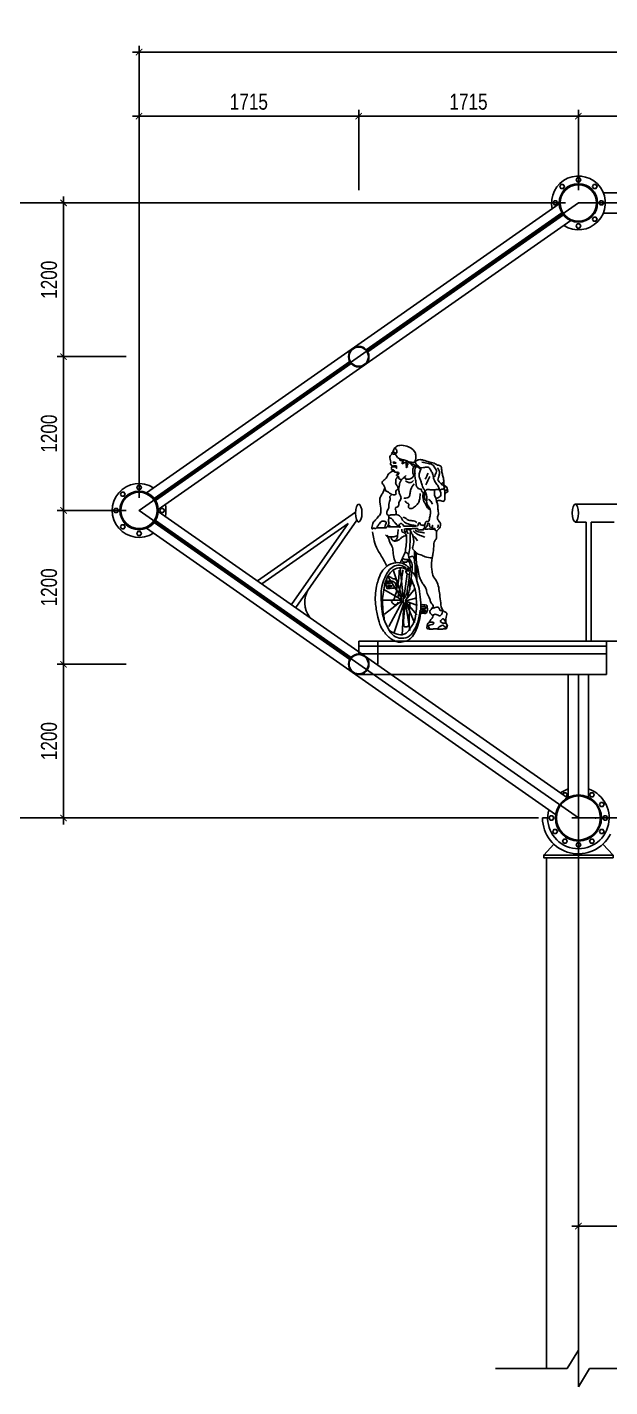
# Model space of a CAD drawing. Header units: millimetres. Extents: x -2530 to 18667, y 794 to 21156.
# Drawn here: x 7727 to 12273, y 10544 to 21156 of the extents above; entities that cross this region are included whole.
import ezdxf

# ---------------------------------------------------------------- set-up
doc = ezdxf.new("R2010")
doc.units = ezdxf.units.MM
doc.layers.add('constr', color=5, linetype='Continuous')
doc.styles.add('KOTE', font='romrust.shx', dxfattribs={"width": 0.8})
doc.dimstyles.new('dwgmodels.com 50', dxfattribs={"dimscale": 50, "dimtxt": 2.5, "dimasz": 1, "dimexe": 1, "dimexo": 2, "dimgap": 1, "dimtad": 1, "dimdec": 0, "dimzin": 9, "dimdsep": 46, "dimtxsty": 'KOTE', "dimblk": 'ARCHTICK', "dimcen": 0, "dimdle": 1, "dimclrd": 4, "dimclre": 4, "dimclrt": 3, "dimadec": 0, "dimazin": 0, "dimtfac": 0.666667, "dimtdec": 0, "dimtix": 1, "dimtmove": 2, "dimatfit": 0, "dimfxl": 1, "dimtvp": 1, "dimtolj": 1, "dimarcsym": 0})

# ---------------------------------------------------------------- blocks, each defined once
blk = doc.blocks.new('12р75')
at = {"color": 0}
for points in [[(134, 488), (122, 519), (122, 568), (121, 600), (115, 621), (115, 649), (109, 662), (100, 670), (75, 664)], [(19, 352), (-49, 556)], [(28, 352), (3, 577)], [(33, 340), (59, 534)], [(133, 606), (134, 557), (134, 488)], [(-104, 479), (-100, 498)], [(-16, 458), (-18, 481)], [(81, 434), (97, 480)], [(14, 328), (-137, 328)], [(16, 329), (-125, 410)], [(19, 324), (-119, 218)], [(21, 320), (-84, 122)], [(40, 321), (134, 346)], [(48, 319), (140, 285)], [(49, 329), (121, 420)], [(35, 312), (-43, 74)], [(33, 301), (19, 55)], [(45, 301), (36, 230), (31, 165), (32, 125), (39, 120), (56, 120), (73, 131)], [(45, 318), (133, 213)], [(45, 310), (80, 91)], [(50, 306), (115, 151)], [(73, 136), (74, 198), (77, 249), (80, 311)], [(333, 244), (338, 248)]]:
    blk.add_lwpolyline(points, dxfattribs=at)
for points in [[(-56, 1477), (-31, 1523), (1, 1536), (55, 1529), (116, 1487), (126, 1460), (123, 1423), (121, 1406), (143, 1376), (160, 1357), (167, 1347), (143, 1365), (121, 1379), (103, 1389), (74, 1400), (55, 1416), (25, 1423), (-8, 1435), (-23, 1448), (-30, 1462), (-42, 1468), (-55, 1469), (-63, 1473), (-57, 1483), (-51, 1484), (-40, 1479), (-32, 1475), (-22, 1478), (-23, 1492), (-24, 1499), (-29, 1507), (-36, 1511), (-40, 1509), (-45, 1506)], [(-58, 1470), (-76, 1447), (-70, 1404), (-69, 1384), (-61, 1379), (-65, 1355), (-65, 1350), (-59, 1346), (-42, 1339), (-40, 1327), (-33, 1327), (-22, 1324), (-16, 1317), (-22, 1307), (-26, 1305), (-7, 1290), (-6, 1281), (1, 1271), (19, 1273), (36, 1287), (50, 1300)], [(-53, 1401), (-42, 1405), (-36, 1402), (-28, 1399), (-37, 1398), (-41, 1398), (-48, 1397), (-53, 1401)], [(60, 1412), (47, 1405), (34, 1399), (20, 1392), (22, 1404), (27, 1416), (20, 1416), (9, 1419), (1, 1421), (5, 1430)], [(122, 1407), (105, 1403), (81, 1406), (64, 1411), (49, 1418)], [(50, 1399), (60, 1397), (63, 1389), (61, 1381), (55, 1379), (51, 1378), (51, 1386), (51, 1391), (50, 1399)], [(89, 1394), (94, 1381), (103, 1374), (108, 1362), (103, 1353), (102, 1344), (102, 1325), (112, 1303)], [(136, 1369), (121, 1370), (116, 1371), (119, 1382)], [(121, 1403), (135, 1419), (141, 1422), (177, 1422), (202, 1415), (235, 1406), (278, 1392), (296, 1382), (322, 1373), (327, 1351), (331, 1319), (339, 1288), (344, 1251), (348, 1225), (365, 1211), (373, 1189), (373, 1172), (363, 1168), (352, 1135), (349, 1107), (341, 1098), (323, 1104), (295, 1104), (287, 1102)], [(173, 1405), (226, 1394), (254, 1385), (275, 1360), (287, 1331), (275, 1296), (276, 1290)], [(-42, 1339), (-61, 1332), (-89, 1310), (-101, 1287), (-121, 1266), (-134, 1253), (-136, 1242), (-126, 1227), (-117, 1208), (-108, 1181), (-88, 1170), (-49, 1149), (-30, 1155), (-29, 1178), (-16, 1191), (-5, 1195)], [(-49, 1378), (-34, 1376), (-25, 1375), (-24, 1365), (-24, 1356), (-27, 1362), (-34, 1368), (-44, 1368), (-53, 1369), (-49, 1378)], [(-14, 1296), (-21, 1282), (-29, 1273), (-30, 1254), (-32, 1241), (-26, 1229), (-17, 1217), (-10, 1190), (-2, 1226), (3, 1248), (10, 1259), (15, 1272)], [(-25, 1325), (-10, 1325), (-7, 1320), (-8, 1311), (-16, 1311), (-20, 1310)], [(31, 1282), (47, 1278), (49, 1270)], [(121, 1318), (106, 1294), (87, 1276), (61, 1273), (48, 1272)], [(50, 1371), (50, 1365), (56, 1364), (61, 1368), (50, 1371)], [(241, 1028), (218, 1048), (208, 1063), (198, 1082), (187, 1106), (181, 1132), (182, 1157), (182, 1170), (169, 1179), (170, 1192), (160, 1194), (145, 1200), (134, 1213), (125, 1258), (119, 1295), (119, 1316), (118, 1323), (118, 1346), (125, 1365)], [(162, 1345), (152, 1313), (154, 1284), (165, 1258), (172, 1234), (178, 1215), (184, 1202), (196, 1183), (195, 1168), (195, 1159), (194, 1132), (199, 1111), (210, 1100)], [(320, 1166), (300, 1217), (279, 1245), (265, 1281), (256, 1316), (241, 1344), (228, 1362), (202, 1366), (185, 1362), (160, 1362), (155, 1363)], [(221, 1320), (209, 1289), (200, 1272)], [(235, 1292), (204, 1229)], [(295, 1361), (301, 1353), (310, 1333), (309, 1307), (303, 1284), (297, 1263)], [(-116, 1209), (-135, 1160), (-143, 1148), (-152, 1130), (-154, 1094), (-147, 1029), (-153, 996), (-165, 982), (-177, 968), (-192, 950), (-207, 935), (-212, 916), (-213, 884), (-198, 890), (-196, 888), (-186, 888), (-169, 911), (-155, 929), (-142, 941), (-115, 942), (-107, 939), (-114, 908), (-114, 892), (-103, 896), (-85, 927), (-87, 956), (-86, 985), (-100, 1002), (-97, 1023), (-86, 1051), (-80, 1098), (-74, 1124), (-77, 1132), (-64, 1150), (-60, 1155)], [(-8, 1194), (-3, 1166), (3, 1148), (10, 1135), (9, 1118), (-6, 1087), (-12, 1060), (-33, 1047), (-28, 1017), (-33, 995), (-62, 994), (-87, 986)], [(112, 1235), (87, 1192), (81, 1164), (73, 1135), (59, 1127), (37, 1123), (33, 1122)], [(107, 1262), (94, 1248), (69, 1247), (59, 1252), (47, 1256), (45, 1257)], [(198, 1175), (212, 1121), (210, 1096), (218, 1070), (235, 1044), (241, 1026), (239, 995), (232, 962), (229, 947), (222, 941), (207, 942), (198, 926), (195, 912), (196, 895), (215, 910), (220, 928), (232, 923), (231, 905), (243, 896), (255, 902), (257, 913), (258, 886), (269, 886), (275, 887), (275, 882), (283, 868), (298, 876), (316, 899), (319, 921), (309, 940), (300, 952), (295, 971), (302, 999), (298, 1039), (296, 1075), (286, 1105), (283, 1123), (275, 1139), (272, 1171), (271, 1189)], [(283, 1122), (303, 1128), (321, 1146), (320, 1166), (311, 1187), (276, 1189), (238, 1190), (208, 1189), (195, 1164)], [(296, 1266), (309, 1251), (321, 1237), (330, 1229)], [(342, 1251), (328, 1232), (339, 1225), (347, 1211), (345, 1199), (326, 1193), (315, 1185)], [(355, 1216), (347, 1195), (352, 1182), (352, 1158), (352, 1146)], [(350, 1183), (359, 1187), (371, 1183), (375, 1180)], [(161, 1160), (153, 1106), (142, 1081), (115, 1056), (87, 1042), (69, 1050), (71, 1076), (58, 1086), (41, 1102)], [(224, 1116), (240, 1103), (256, 1076)], [(-13, 896), (-19, 912), (-30, 925), (-44, 940), (-58, 960), (-71, 968), (-86, 973)], [(135, 934), (98, 948), (79, 949), (41, 970), (27, 976)], [(-211, 860), (-203, 807), (-181, 740), (-135, 658), (-102, 598)], [(-179, 893), (-168, 893), (-145, 893), (-131, 893), (-119, 893), (-106, 892), (-98, 901), (-90, 908), (-80, 909), (-76, 906), (-71, 900), (-71, 899)], [(183, 910), (172, 914), (160, 918), (159, 929), (148, 929), (143, 911), (138, 908), (115, 906), (94, 905), (55, 905), (38, 905), (31, 906), (29, 912), (23, 917), (17, 923), (12, 926), (6, 925), (3, 923), (-2, 920), (-5, 913), (-2, 908), (3, 903), (5, 898), (-4, 899), (-24, 899), (-42, 900), (-56, 900), (-72, 900), (-76, 900), (-85, 900), (-81, 909)], [(-42, 789), (-21, 808), (-16, 834), (-12, 880)], [(16, 882), (18, 864), (33, 855), (45, 847), (54, 817), (53, 789), (48, 740), (37, 689), (35, 685), (23, 661), (6, 620)], [(36, 883), (70, 885), (85, 885), (99, 886), (114, 886), (125, 887), (132, 887), (139, 886), (143, 877), (158, 876), (180, 877), (186, 877), (184, 884), (202, 883), (220, 883), (239, 883), (257, 882), (268, 883), (271, 883), (275, 883)], [(37, 884), (41, 866), (58, 858), (66, 846)], [(58, 858), (59, 879), (82, 875), (89, 873)], [(138, 791), (114, 823), (103, 833), (91, 852), (85, 870)], [(195, 820), (169, 830), (149, 837), (120, 855), (110, 864), (104, 868)], [(194, 852), (168, 858), (146, 860), (128, 868), (122, 873)], [(175, 912), (186, 913), (196, 914)], [(300, 916), (300, 903), (295, 892)], [(-16, 834), (-46, 822), (-68, 822), (-87, 821), (-102, 830), (-110, 837)], [(-99, 834), (-85, 805), (-77, 780), (-61, 749), (-52, 705), (-43, 649), (-32, 625)], [(51, 834), (15, 816), (-2, 801), (-22, 791), (-47, 791), (-66, 812), (-69, 822)], [(253, 657), (198, 667), (164, 681), (129, 697), (120, 708), (103, 727), (107, 765), (100, 841)], [(61, 639), (55, 625), (41, 624), (28, 626), (22, 633), (22, 650), (29, 650), (41, 645), (55, 646), (65, 642), (63, 638)], [(42, 701), (56, 697), (68, 684)], [(115, 714), (116, 674), (119, 658), (129, 643)], [(20, 617), (-29, 620), (-100, 593), (-140, 549), (-168, 483), (-180, 436), (-188, 295), (-170, 196), (-148, 121), (-117, 75), (-85, 39), (-50, 16), (-18, 2), (21, 2), (68, 16), (99, 45), (129, 96), (152, 167), (164, 237), (163, 331), (151, 418), (132, 489), (111, 534), (100, 547)], [(50, 580), (10, 599), (-37, 595), (-79, 566), (-109, 519), (-135, 453), (-145, 381), (-141, 282), (-130, 199), (-99, 124), (-56, 59), (-3, 32), (63, 40), (109, 88), (141, 157), (160, 250)], [(64, 556), (42, 573), (-6, 580), (-55, 560), (-87, 522), (-111, 470), (-125, 407), (-133, 341), (-118, 163)], [(-4, 563), (-7, 496), (-19, 432), (-32, 371), (-41, 345), (-47, 334), (-63, 318), (-49, 298), (-38, 292), (-17, 303), (-13, 312)], [(-14, 349), (-3, 401), (15, 477), (21, 537), (27, 565)], [(80, 575), (66, 587), (50, 601), (9, 620)], [(38, 623), (31, 613)], [(76, 525), (50, 543), (49, 557), (65, 554), (68, 554), (58, 575), (80, 571), (86, 569)], [(-104, 479), (-110, 456), (-105, 441), (-101, 420), (-80, 420), (-67, 420), (-52, 421), (-38, 424), (-28, 430), (-15, 458)], [(-64, 460), (-102, 460), (-92, 455), (-78, 456), (-72, 456)], [(-104, 479), (-84, 476), (-68, 477), (-58, 477), (-43, 469), (-36, 462), (-30, 453), (-28, 440), (-22, 437)], [(-95, 509), (-66, 504), (-57, 496), (-40, 495), (-31, 488), (-22, 482), (-18, 481)], [(-60, 440), (-83, 440), (-95, 438), (-91, 432), (-73, 433), (-60, 433)], [(-93, 512), (19, 338)], [(-77, 88), (33, 61), (56, 75), (83, 110), (107, 147), (127, 224), (131, 294), (125, 384), (112, 438), (100, 469), (90, 495)], [(-33, 459), (-21, 460), (-15, 458)], [(166, 292), (210, 288), (212, 287), (215, 274), (216, 264), (216, 246), (213, 240), (201, 223), (198, 223), (191, 225), (176, 226), (168, 226), (160, 226)], [(165, 252), (169, 252), (179, 250), (187, 250), (195, 250), (202, 248), (204, 243), (202, 239), (196, 237), (182, 237), (173, 237), (168, 237), (161, 237)], [(166, 278), (179, 278), (194, 277), (203, 274), (207, 270), (207, 266), (201, 263), (191, 262), (183, 263), (176, 263), (168, 263), (167, 263)], [(257, 210), (284, 217), (315, 206), (327, 217), (329, 247), (315, 247), (311, 257), (297, 273), (277, 270), (253, 265)], [(232, 154), (267, 149), (261, 140), (243, 136), (225, 128), (230, 112), (233, 106)], [(369, 127), (357, 117), (349, 119), (343, 131), (330, 131), (318, 124), (301, 111), (301, 102)], [(317, 162), (346, 147), (356, 149), (347, 176), (340, 183), (326, 174), (317, 162)]]:
    blk.add_spline(points, degree=3, dxfattribs=at)
at = {"color": 0, "start_tangent": (-0.555055, -0.831814), "end_tangent": (-0.217121, -0.976145)}
blk.add_spline([(351, 1217), (354, 1213)], degree=3, dxfattribs=at)
at = {"color": 0}
for points, knots in [([(-31, 998), (-16, 993), (12, 984), (24, 939), (61, 923), (94, 913), (118, 913), (128, 906)], [0, 0, 0, 0, 2.623923, 5.2311, 7.937084, 9.705863, 12.089774, 12.089774, 12.089774, 12.089774]), ([(84, 874), (83, 858), (82, 822), (81, 770), (78, 716), (64, 676), (80, 642), (98, 615), (98, 573), (93, 528), (88, 491), (79, 456), (82, 426), (71, 390), (62, 359), (55, 338), (44, 326), (55, 317), (50, 300), (39, 303), (29, 307), (27, 320), (24, 336), (36, 341), (42, 356), (56, 373), (60, 412), (68, 458), (75, 508), (80, 552), (85, 586), (81, 612), (73, 627), (70, 638), (65, 643), (61, 643), (59, 642), (59, 641)], [0, 0, 0, 0, 2.986714, 7.010572, 9.81557, 13.44601, 14.546035, 16.834689, 19.46836, 22.269625, 25.605997, 26.651488, 29.100389, 31.314302, 33.748814, 35.190748, 35.621071, 36.508047, 37.395022, 37.876439, 38.491091, 39.245784, 40.259973, 41.104057, 41.370906, 43.213963, 45.226568, 48.72823, 52.10307, 54.870636, 57.263679, 58.656451, 59.886508, 60.474162, 60.727387, 61.14538, 61.190138, 61.190138, 61.190138, 61.190138]), ([(289, 869), (289, 859), (283, 842), (292, 814), (267, 786), (266, 741), (262, 697), (256, 668), (254, 658), (253, 657)], [0, 0, 0, 0, 1.265072, 3.46518, 4.961386, 7.949905, 11.720355, 13.382398, 13.640772, 13.640772, 13.640772, 13.640772]), ([(253, 657), (249, 630), (245, 593), (254, 550), (259, 512), (303, 464), (309, 384), (322, 311), (323, 260), (343, 243), (351, 235), (374, 231), (358, 184), (356, 152), (376, 127), (368, 118), (369, 101), (344, 104), (323, 101), (304, 100), (281, 106), (257, 101), (235, 101), (208, 105), (216, 127), (216, 145), (231, 151), (238, 164), (242, 179), (256, 187), (265, 209), (248, 213), (238, 226), (232, 245), (247, 254), (250, 266), (273, 279), (240, 306), (237, 343), (212, 376), (209, 419), (186, 447), (170, 474), (151, 510), (148, 560), (129, 613), (128, 658), (128, 684), (128, 698)], [13.797768, 13.797768, 13.797768, 13.797768, 18.447729, 20.77951, 22.255832, 25.673109, 32.639998, 36.75433, 40.474253, 41.083613, 41.806277, 42.619923, 44.931814, 48.513464, 49.434933, 50.030768, 50.588471, 52.322132, 53.17191, 55.04879, 55.845112, 57.605066, 59.481946, 60.448772, 61.880864, 62.984008, 63.555036, 64.814406, 65.612603, 66.431922, 67.876181, 68.671726, 69.314987, 70.898147, 71.582815, 72.20572, 73.190819, 75.680132, 77.487215, 80.577095, 83.047905, 85.381994, 87.317398, 89.213585, 93.033277, 96.546675, 100.022059, 101.569619, 101.569619, 101.569619, 101.569619])]:
    blk.add_open_spline(points, degree=3, knots=knots, dxfattribs=at)
blk = doc.blocks.new('_ArchTick')
at = {"color": 0, "linetype": 'ByBlock', "const_width": 0.15}
blk.add_lwpolyline([(-0.5, -0.5), (0.5, 0.5)], dxfattribs=at)
blk = doc.blocks.new('*D47')
at = {"color": 4, "lineweight": -2, "transparency": 16777216}
for p, q in [((11928, 19785), (7502, 19785)), ((7552, 19835), (7552, 14934)), ((11718, 14984), (7502, 14984))]:
    blk.add_line(p, q, dxfattribs=at)
at = {"layer": 'Defpoints', "color": 0, "transparency": 16777216}
for p in [(12028, 19785, 8000), (7552, 14984), (11818, 14984, 8000)]:
    blk.add_point(p, dxfattribs=at)
at = {"color": 4, "lineweight": -2, "transparency": 16777216, "xscale": 50, "yscale": 50, "zscale": 50}
for p, rotation in [((7552, 19785), 90), ((7552, 14984), 270)]:
    blk.add_blockref('_ArchTick', p, dxfattribs=dict(at, rotation=rotation))
at = {"color": 3, "transparency": 16777216, "insert": (7440, 17384), "char_height": 125, "attachment_point": 5, "rotation": 90, "style": 'KOTE'}
blk.add_mtext('\\A1;4800', dxfattribs=at)
blk = doc.blocks.new('*D48')
at = {"color": 4, "lineweight": -2, "transparency": 16777216}
for p, q in [((11928, 19785), (7961, 19785)), ((8011, 19835), (8011, 18535)), ((8500, 18585), (7961, 18585))]:
    blk.add_line(p, q, dxfattribs=at)
at = {"layer": 'Defpoints', "color": 0, "transparency": 16777216}
for p in [(12028, 19785, 8000), (8011, 18585), (8600, 18585)]:
    blk.add_point(p, dxfattribs=at)
at = {"color": 4, "lineweight": -2, "transparency": 16777216, "xscale": 50, "yscale": 50, "zscale": 50}
for p, rotation in [((8011, 19785), 90), ((8011, 18585), 270)]:
    blk.add_blockref('_ArchTick', p, dxfattribs=dict(at, rotation=rotation))
at = {"color": 3, "transparency": 16777216, "insert": (7898, 19185), "char_height": 125, "attachment_point": 5, "rotation": 90, "style": 'KOTE'}
blk.add_mtext('\\A1;1200', dxfattribs=at)
blk = doc.blocks.new('*D49')
at = {"color": 4, "lineweight": -2, "transparency": 16777216}
for p, q in [((8500, 18585), (7961, 18585)), ((8011, 18635), (8011, 17334)), ((8500, 17384), (7961, 17384))]:
    blk.add_line(p, q, dxfattribs=at)
at = {"layer": 'Defpoints', "color": 0, "transparency": 16777216}
for p in [(8600, 18585), (8011, 17384), (8600, 17384, 8000)]:
    blk.add_point(p, dxfattribs=at)
at = {"color": 4, "lineweight": -2, "transparency": 16777216, "xscale": 50, "yscale": 50, "zscale": 50}
for p, rotation in [((8011, 18585), 90), ((8011, 17384), 270)]:
    blk.add_blockref('_ArchTick', p, dxfattribs=dict(at, rotation=rotation))
at = {"color": 3, "transparency": 16777216, "insert": (7898, 17984), "char_height": 125, "attachment_point": 5, "rotation": 90, "style": 'KOTE'}
blk.add_mtext('\\A1;1200', dxfattribs=at)
blk = doc.blocks.new('*D50')
at = {"color": 4, "lineweight": -2, "transparency": 16777216}
for p, q in [((8011, 17434), (8011, 16134)), ((8500, 17384), (7961, 17384)), ((8500, 16184), (7961, 16184))]:
    blk.add_line(p, q, dxfattribs=at)
at = {"layer": 'Defpoints', "color": 0, "transparency": 16777216}
for p in [(8600, 17384, 8000), (8011, 16184), (8600, 16184, 8000)]:
    blk.add_point(p, dxfattribs=at)
at = {"color": 4, "lineweight": -2, "transparency": 16777216, "xscale": 50, "yscale": 50, "zscale": 50}
for p, rotation in [((8011, 17384), 90), ((8011, 16184), 270)]:
    blk.add_blockref('_ArchTick', p, dxfattribs=dict(at, rotation=rotation))
at = {"color": 3, "transparency": 16777216, "insert": (7898, 16784), "char_height": 125, "attachment_point": 5, "rotation": 90, "style": 'KOTE'}
blk.add_mtext('\\A1;1200', dxfattribs=at)
blk = doc.blocks.new('*D51')
at = {"color": 4, "lineweight": -2, "transparency": 16777216}
for p, q in [((8500, 16184), (7961, 16184)), ((8011, 16234), (8011, 14934)), ((11668, 14984), (7961, 14984))]:
    blk.add_line(p, q, dxfattribs=at)
at = {"layer": 'Defpoints', "color": 0, "transparency": 16777216}
for p in [(8600, 16184, 8000), (8011, 14984), (11768, 14984, 8000)]:
    blk.add_point(p, dxfattribs=at)
at = {"color": 4, "lineweight": -2, "transparency": 16777216, "xscale": 50, "yscale": 50, "zscale": 50}
for p, rotation in [((8011, 16184), 90), ((8011, 14984), 270)]:
    blk.add_blockref('_ArchTick', p, dxfattribs=dict(at, rotation=rotation))
at = {"color": 3, "transparency": 16777216, "insert": (7898, 15584), "char_height": 125, "attachment_point": 5, "rotation": 90, "style": 'KOTE'}
blk.add_mtext('\\A1;1200', dxfattribs=at)
blk = doc.blocks.new('*D52')
at = {"color": 4, "lineweight": -2, "transparency": 16777216}
for p, q in [((8600, 17484), (8600, 20512)), ((10314, 19885), (10314, 20512)), ((8550, 20462), (10364, 20462))]:
    blk.add_line(p, q, dxfattribs=at)
at = {"layer": 'Defpoints', "color": 0, "transparency": 16777216}
for p in [(10314, 20462), (10314, 19785), (8600, 17384, 8000)]:
    blk.add_point(p, dxfattribs=at)
at = {"color": 4, "lineweight": -2, "transparency": 16777216, "xscale": 50, "yscale": 50, "zscale": 50, "rotation": 180}
blk.add_blockref('_ArchTick', (8600, 20462), dxfattribs=at)
at = {"color": 4, "lineweight": -2, "transparency": 16777216, "xscale": 50, "yscale": 50, "zscale": 50}
blk.add_blockref('_ArchTick', (10314, 20462), dxfattribs=at)
at = {"color": 3, "transparency": 16777216, "insert": (9457, 20574), "char_height": 125, "attachment_point": 5, "style": 'KOTE'}
blk.add_mtext('\\A1;1715', dxfattribs=at)
blk = doc.blocks.new('*D53')
at = {"color": 4, "lineweight": -2, "transparency": 16777216}
for p, q in [((10314, 19885), (10314, 20512)), ((12028, 19885), (12028, 20512)), ((10264, 20462), (12078, 20462))]:
    blk.add_line(p, q, dxfattribs=at)
at = {"layer": 'Defpoints', "color": 0, "transparency": 16777216}
for p in [(12028, 20462), (10314, 19785), (12028, 19785, 8000)]:
    blk.add_point(p, dxfattribs=at)
at = {"color": 4, "lineweight": -2, "transparency": 16777216, "xscale": 50, "yscale": 50, "zscale": 50, "rotation": 180}
blk.add_blockref('_ArchTick', (10314, 20462), dxfattribs=at)
at = {"color": 4, "lineweight": -2, "transparency": 16777216, "xscale": 50, "yscale": 50, "zscale": 50}
blk.add_blockref('_ArchTick', (12028, 20462), dxfattribs=at)
at = {"color": 3, "transparency": 16777216, "insert": (11171, 20574), "char_height": 125, "attachment_point": 5, "style": 'KOTE'}
blk.add_mtext('\\A1;1715', dxfattribs=at)
blk = doc.blocks.new('*D54')
at = {"color": 4, "lineweight": -2, "transparency": 16777216}
for p, q in [((8550, 20962), (18507, 20962)), ((8600, 17484), (8600, 21012)), ((18457, 17484), (18457, 21012))]:
    blk.add_line(p, q, dxfattribs=at)
at = {"layer": 'Defpoints', "color": 0, "transparency": 16777216}
for p in [(18457, 20962), (8600, 17384, 8000), (18457, 17384)]:
    blk.add_point(p, dxfattribs=at)
at = {"color": 4, "lineweight": -2, "transparency": 16777216, "xscale": 50, "yscale": 50, "zscale": 50, "rotation": 180}
blk.add_blockref('_ArchTick', (8600, 20962), dxfattribs=at)
at = {"color": 4, "lineweight": -2, "transparency": 16777216, "xscale": 50, "yscale": 50, "zscale": 50}
blk.add_blockref('_ArchTick', (18457, 20962), dxfattribs=at)
at = {"color": 3, "transparency": 16777216, "insert": (13528, 21074), "char_height": 125, "attachment_point": 5, "style": 'KOTE'}
blk.add_mtext('\\A1;6860', dxfattribs=at)
blk = doc.blocks.new('*D55')
at = {"color": 4, "lineweight": -2, "transparency": 16777216}
blk.add_line((11978, 14984), (12158, 14984), dxfattribs=at)
at = {"color": 4, "transparency": 16777216}
blk.add_solid([(12158, 14992), (12158, 14976), (12208, 14984)], dxfattribs=at)
at = {"layer": 'Defpoints', "color": 0, "transparency": 16777216}
for p in [(12028, 14984, 8000), (12208, 14984, 8000)]:
    blk.add_point(p, dxfattribs=at)
at = {"color": 3, "transparency": 16777216, "insert": (12527, 14984), "char_height": 125, "attachment_point": 5, "rotation": 359.977, "style": 'KOTE'}
blk.add_mtext('\\A1;R180', dxfattribs=at)
blk = doc.blocks.new('*D65')
at = {"color": 4, "lineweight": -2, "transparency": 16777216}
for p, q in [((12028, 19885), (12028, 20512)), ((15028, 19885), (15028, 20512)), ((11978, 20462), (15078, 20462))]:
    blk.add_line(p, q, dxfattribs=at)
at = {"layer": 'Defpoints', "color": 0, "transparency": 16777216}
for p in [(15028, 20462), (12028, 19785, 16000), (15028, 19785, 8000)]:
    blk.add_point(p, dxfattribs=at)
at = {"color": 4, "lineweight": -2, "transparency": 16777216, "xscale": 50, "yscale": 50, "zscale": 50, "rotation": 180}
blk.add_blockref('_ArchTick', (12028, 20462), dxfattribs=at)
at = {"color": 4, "lineweight": -2, "transparency": 16777216, "xscale": 50, "yscale": 50, "zscale": 50}
blk.add_blockref('_ArchTick', (15028, 20462), dxfattribs=at)
at = {"color": 3, "transparency": 16777216, "insert": (13528, 20574), "char_height": 125, "attachment_point": 5, "style": 'KOTE'}
blk.add_mtext('\\A1;3000', dxfattribs=at)
blk = doc.blocks.new('*D67')
at = {"color": 4, "lineweight": -2, "transparency": 16777216}
for p, q in [((11978, 11799), (15078, 11799)), ((12028, 11831), (12028, 11749)), ((15028, 11831), (15028, 11749))]:
    blk.add_line(p, q, dxfattribs=at)
at = {"layer": 'Defpoints', "color": 0, "transparency": 16777216}
for p in [(12028, 11931, 8000), (15028, 11931, 8000), (15028, 11799)]:
    blk.add_point(p, dxfattribs=at)
at = {"color": 4, "lineweight": -2, "transparency": 16777216, "xscale": 50, "yscale": 50, "zscale": 50, "rotation": 180}
blk.add_blockref('_ArchTick', (12028, 11799), dxfattribs=at)
at = {"color": 4, "lineweight": -2, "transparency": 16777216, "xscale": 50, "yscale": 50, "zscale": 50}
blk.add_blockref('_ArchTick', (15028, 11799), dxfattribs=at)
at = {"color": 3, "transparency": 16777216, "insert": (13528, 11912), "char_height": 125, "attachment_point": 5, "style": 'KOTE'}
blk.add_mtext('\\A1;3000', dxfattribs=at)

msp = doc.modelspace()

# ---------------------------------------------------------------- linework, layer by layer
for p, q in [((12222.6, 19864.8, 8000), (14834.2, 19864.8, 8000)), ((12222.6, 19704.8, 8000), (14834.2, 19704.8, 8000)), ((12004.3, 17434.2, 8000), (12374.1, 17434.1, 8000)), ((8728.6, 17306.7, 8000), (10255, 16237.9, 8000)), ((10299.4, 17308, 8000), (9822.2, 16626.4, 8000)), ((8717.1, 17290.3, 8000), (10243.6, 16221.5, 8000)), ((10232.9, 17282.7, 8000), (9789.4, 16649.4, 8000)), ((12004.2, 17294.2, 8000), (12088.4, 17294.2, 8000)), ((12088.4, 17294.2, 8000), (12088.4, 16364.2, 8000)), ((12128.4, 17294.2, 8000), (12128.4, 16364.2, 8000)), ((12128.4, 17294.2, 8000), (12308.4, 17294.2, 8000)), ((10314.3, 16364.2, 8000), (16742.5, 16364.2, 8000)), ((10314.3, 16264.2, 8000), (10314.3, 16364.2, 8000)), ((10464.3, 16184.2, 8000), (10464.3, 16364.2, 8000)), ((12248.4, 16104.2, 8000), (12248.4, 16364.2, 8000)), ((10314.3, 16324.2, 8000), (12248.4, 16324.2, 8000)), ((10314.3, 16264.2, 8000), (12248.4, 16264.2, 8000)), ((10314.3, 16104.2, 8000), (12248.4, 16104.2, 8000)), ((11948.4, 15145.2, 8000), (11948.4, 16104.2, 8000)), ((12108.4, 15145.2, 8000), (12108.4, 16104.2, 8000)), ((11788.4, 14984, 8000), (11748.4, 14984, 8000)), ((11758.4, 14694, 8000), (11837.6, 14779, 8000)), ((12298.4, 14694, 8000), (12219.2, 14779, 8000)), ((11778.4, 14674, 8000), (11778.4, 10687.5, 8000)), ((12028.4, 10830.9, 8000), (11940.7, 10687.5, 8000)), ((12028.4, 10830.9, 8000), (12028.4, 10544.1, 8000)), ((11382.8, 10687.5, 8000), (11940.7, 10687.5, 8000)), ((12116.1, 10687.5, 8000), (12028.4, 10544.1, 8000)), ((12116.1, 10687.5, 8000), (13783.4, 10687.5, 8000))]:
    msp.add_line(p, q)
at = {"color": 150, "true_color": 0x0874f7}
for p, q in [((11900.1, 19707.1, 8000), (10373.6, 18638.3, 8000)), ((11900.1, 19707.1, 8000), (10373.6, 18638.3, 8000)), ((11911.5, 19690.8, 8000), (10385.1, 18621.9, 8000)), ((11911.5, 19690.8, 8000), (10385.1, 18621.9, 8000)), ((8717.1, 17478.4, 8000), (10243.6, 18547.3, 8000)), ((8717.1, 17478.4, 8000), (10243.6, 18547.3, 8000)), ((8728.6, 17462, 8000), (10255, 18530.9, 8000)), ((8728.6, 17462, 8000), (10255, 18530.9, 8000))]:
    msp.add_line(p, q, dxfattribs=at)
at = {"color": 30, "true_color": 0xf8991e}
msp.add_line((12028.4, 14984, 8000), (12028.4, 16104.2, 8000), dxfattribs=at)
at = {"color": 40}
msp.add_line((12028.4, 14984, 8000), (12028.4, 10687.5, 8000), dxfattribs=at)
at = {"elevation": 8000}
for points in [[(12019.3, 19980.6), (12010.2, 19964.8), (12019.3, 19949), (12037.5, 19949), (12046.6, 19964.8), (12037.5, 19980.6)], [(11892, 19927.9), (11882.9, 19912.1), (11892, 19896.3), (11910.2, 19896.3), (11919.3, 19912.1), (11910.2, 19927.9)], [(12164.8, 19927.9), (12173.9, 19912.1), (12164.8, 19896.3), (12146.6, 19896.3), (12137.5, 19912.1), (12146.6, 19927.9)], [(11839.3, 19800.6), (11830.2, 19784.8), (11839.3, 19769), (11857.5, 19769), (11866.6, 19784.8), (11857.5, 19800.6)], [(12217.5, 19800.6), (12226.6, 19784.8), (12217.5, 19769), (12199.3, 19769), (12190.2, 19784.8), (12199.3, 19800.6)], [(12164.8, 19641.7), (12173.9, 19657.5), (12164.8, 19673.3), (12146.6, 19673.3), (12137.5, 19657.5), (12146.6, 19641.7)], [(12019.3, 19589), (12010.2, 19604.8), (12019.3, 19620.6), (12037.5, 19620.6), (12046.6, 19604.8), (12037.5, 19589)], [(8463.9, 17527.4), (8454.7, 17511.7), (8463.9, 17495.9), (8482.1, 17495.9), (8491.2, 17511.7), (8482.1, 17527.4)], [(8591.1, 17580.2), (8582, 17564.4), (8591.1, 17548.6), (8609.4, 17548.6), (8618.5, 17564.4), (8609.4, 17580.2)], [(8411.1, 17400.2), (8402, 17384.4), (8411.1, 17368.6), (8429.4, 17368.6), (8438.5, 17384.4), (8429.4, 17400.2)], [(8789.4, 17400.2), (8798.5, 17384.4), (8789.4, 17368.6), (8771.1, 17368.6), (8762, 17384.4), (8771.1, 17400.2)], [(8463.9, 17241.3), (8454.7, 17257.1), (8463.9, 17272.9), (8482.1, 17272.9), (8491.2, 17257.1), (8482.1, 17241.3)], [(8591.1, 17188.6), (8582, 17204.4), (8591.1, 17220.2), (8609.4, 17220.2), (8618.5, 17204.4), (8609.4, 17188.6)], [(12142.5, 15181.6), (12151.6, 15165.8), (12142.5, 15150), (12124.3, 15150), (12115.2, 15165.8), (12124.3, 15181.6)], [(12219.4, 15104.8), (12228.5, 15089), (12219.4, 15073.2), (12201.2, 15073.2), (12192, 15089), (12201.2, 15104.8)], [(11809.3, 14968.2), (11800.2, 14984), (11809.3, 14999.8), (11827.5, 14999.8), (11836.6, 14984), (11827.5, 14968.2)], [(12229.3, 14968.2), (12220.2, 14984), (12229.3, 14999.8), (12247.5, 14999.8), (12256.6, 14984), (12247.5, 14968.2)], [(11837.4, 14863.2), (11828.3, 14879), (11837.4, 14894.8), (11855.6, 14894.8), (11864.8, 14879), (11855.6, 14863.2)], [(12219.4, 14863.2), (12228.5, 14879), (12219.4, 14894.8), (12201.2, 14894.8), (12192, 14879), (12201.2, 14863.2)], [(11914.3, 14786.3), (11905.2, 14802.1), (11914.3, 14817.9), (11932.5, 14817.9), (11941.6, 14802.1), (11932.5, 14786.3)], [(12019.3, 14758.2), (12010.2, 14774), (12019.3, 14789.8), (12037.5, 14789.8), (12046.6, 14774), (12037.5, 14758.2)], [(12142.5, 14786.3), (12151.6, 14802.1), (12142.5, 14817.9), (12124.3, 14817.9), (12115.2, 14802.1), (12124.3, 14786.3)]]:
    msp.add_lwpolyline(points, close=True, dxfattribs=at)
at = {"color": 40, "elevation": 8000}
msp.add_lwpolyline([(12028.4, 19784.8), (15028.4, 19784.8), (18456.5, 17384.4), (15028.4, 14984), (12028.4, 14984), (8600.3, 17384.4), (12028.4, 19784.8)], dxfattribs=at)
at = {"elevation": 8000}
for points in [[(8658.3, 17522.7), (11878.6, 19777.6)], [(8750.1, 17391.6), (11970.3, 19646.5)], [(11942.2, 15142), (8750.1, 17377.1)], [(10289.5, 17371.2), (9524, 16835.2)], [(11850.4, 15010.9), (8658.3, 17246.1)], [(10232.9, 17282.7), (9558.9, 16810.8)], [(11930.7, 15150), (11932.5, 15150), (11941.6, 15165.8), (11932.5, 15181.6), (11914.3, 15181.6), (11906, 15167.3)], [(12298.4, 14694), (11758.4, 14694), (11758.4, 14674), (12298.4, 14674), (12298.4, 14694)]]:
    msp.add_lwpolyline(points, dxfattribs=at)
for centre, radius in [((12028.4, 19784.8, 8000), 142), ((10314.3, 18584.6, 8000), 75), ((8600.3, 17384.4, 8000), 142), ((10314.3, 16184.2, 8000), 75), ((12028.4, 14984, 8000), 172)]:
    msp.add_circle(centre, radius)
for centre, radius, start, end in [((12028.4, 19784.8, 8000), 210, 237.39269, 192.60731), ((8600.3, 17384.4, 8000), 210, 57.39269, 302.60731), ((8600.3, 17384.4, 8000), 210, 347.39269, 12.60731), ((10091, 16667, 8000), 197.2, 148.17904, 216.85051), ((12028.4, 14984, 8000), 240, 164.47122, 70.52878), ((12028.4, 14984, 8000), 240, 109.47122, 125.52878), ((12028.4, 14984, 8000), 280, 180, 333.2345)]:
    msp.add_arc(centre, radius, start, end)
at = {"extrusion": (0, 0, -1)}
for centre in [(10314.3, 17364.2, 8000), (12004.2, 17364.2, 8000)]:
    msp.add_ellipse(centre, major_axis=(0, 70), ratio=0.3571429, dxfattribs=at)
at = {"layer": 'constr'}
for centre, radius in [((12028.4, 19784.8, 8000), 150), ((10314.3, 18584.6, 8000), 80), ((8600.3, 17384.4, 8000), 150), ((10314.3, 16184.2, 8000), 80), ((12028.4, 14984, 8000), 180)]:
    msp.add_circle(centre, radius, dxfattribs=at)

# ---------------------------------------------------------------- block references
msp.add_blockref('12р75', (10633.9, 16356.5, 8000))

# ---------------------------------------------------------------- dimensions: what is measured, and where the dimension line sits
dim = msp.add_linear_dim(base=(18456.5, 20961.9, 8000), p1=(8600.3, 17384.4, 16000), p2=(18456.5, 17384.4, 8000), text='6860', dimstyle='dwgmodels.com 50', override={"dimrnd": 5})
dim.commit()
dim.dimension.update_dxf_attribs({"geometry": '*D54', "text_midpoint": (13528.4, 21074.4, 8000)})
for base, p1, p2, picture, middle in [((10314.3, 20461.7, 8000), (8600.3, 17384.4, 16000), (10314.3, 19784.8, 8000), '*D52', (9457.3, 20574.2, 8000)), ((12028.4, 20461.7, 8000), (10314.3, 19784.8, 8000), (12028.4, 19784.8, 16000), '*D53', (11171.4, 20574.2, 8000)), ((15028.4, 20461.7), (12028.4, 19784.8, 16000), (15028.4, 19784.8, 8000), '*D65', (13528.4, 20574.2))]:
    dim = msp.add_linear_dim(base=base, p1=p1, p2=p2, dimstyle='dwgmodels.com 50', override={"dimrnd": 5})
    dim.commit()
    dim.dimension.update_dxf_attribs({"geometry": picture, "text_midpoint": middle})
dim = msp.add_linear_dim(base=(7552.1, 14984, 8000), p1=(12028.4, 19784.8, 16000), p2=(11818.4, 14984, 16000), angle=90, dimstyle='dwgmodels.com 50', override={"dimrnd": 5})
dim.commit()
dim.dimension.update_dxf_attribs({"geometry": '*D47', "text_midpoint": (7439.6, 17384.4, 8000)})
for base, p1, p2, picture, middle in [((8010.9, 18584.6, 8000), (12028.4, 19784.8, 16000), (8600.3, 18584.6, 8000), '*D48', (7898.4, 19184.7, 8000)), ((8010.9, 17384.4, 8000), (8600.3, 18584.6, 8000), (8600.3, 17384.4, 16000), '*D49', (7898.4, 17984.5, 8000)), ((8010.9, 16184.2, 8000), (8600.3, 17384.4, 16000), (8600.3, 16184.2, 16000), '*D50', (7898.4, 16784.3, 8000)), ((8010.9, 14984, 8000), (8600.3, 16184.2, 16000), (11768.4, 14984, 16000), '*D51', (7898.4, 15584.1, 8000))]:
    dim = msp.add_linear_dim(base=base, p1=p1, p2=p2, angle=90, dimstyle='dwgmodels.com 50')
    dim.commit()
    dim.dimension.update_dxf_attribs({"geometry": picture, "text_midpoint": middle})
dim = msp.add_radius_dim(center=(12028.4, 14984, 16000), mpoint=(12208.4, 14983.9, 16000), dimstyle='dwgmodels.com 50', override={"dimsah": 1})
dim.commit()
dim.dimension.update_dxf_attribs({"geometry": '*D55', "text_midpoint": (12527.3, 14983.8, 8000), "dimtype": 164})
dim = msp.add_linear_dim(base=(15028.4, 11799.1), p1=(12028.4, 11931.2, 8000), p2=(15028.4, 11931.2, 8000), dimstyle='dwgmodels.com 50')
dim.commit()
dim.dimension.update_dxf_attribs({"geometry": '*D67', "text_midpoint": (13528.4, 11911.6)})

doc.saveas('drawing.dxf')
